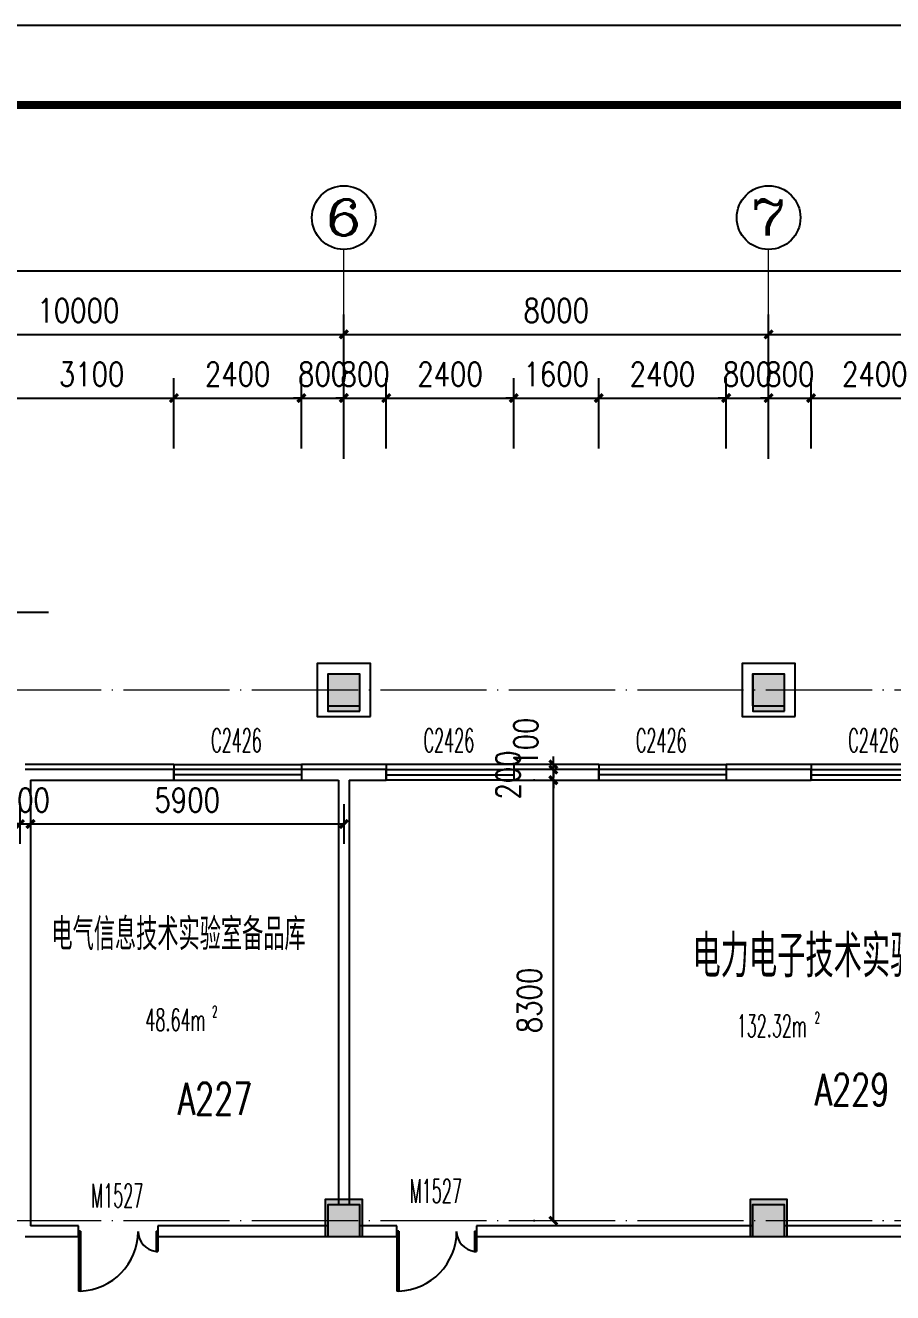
# Model space of a CAD drawing. Extents: x 1417642 to 3570900, y 124798 to 1191112.
# Drawn here: x 1471381 to 1487715, y 610014 to 633898 of the extents above; entities that cross this region are included whole.
import ezdxf
from ezdxf.enums import TextEntityAlignment as Align

# ---------------------------------------------------------------- set-up
doc = ezdxf.new("R2010")
doc.units = 0
doc.header["$LTSCALE"] = 1000
doc.header["$MEASUREMENT"] = 0
doc.linetypes.add('DOTE', pattern=[2.42, 2, -0.2, 0.02, -0.2])
doc.layers.get('0').update_dxf_attribs({"linetype": 'CONTINUOUS'})
doc.layers.get('Defpoints').update_dxf_attribs({"linetype": 'CONTINUOUS'})
for name, color, linetype in [('AXIS', 3, 'CONTINUOUS'), ('AXIS_TEXT', 7, 'CONTINUOUS'), ('colu', 2, 'CONTINUOUS'), ('COLUMN', 9, 'CONTINUOUS'), ('DIM_LEAD', 3, 'CONTINUOUS'), ('DOTE', 1, 'DOTE'), ('PUB_DIM', 3, 'CONTINUOUS'), ('PUB_HATCH', 8, 'CONTINUOUS'), ('PUB_TEXT', 40, 'CONTINUOUS'), ('PUB_TITLE', 4, 'CONTINUOUS'), ('SPACE', 7, 'CONTINUOUS'), ('SURFACE', 6, 'CONTINUOUS'), ('tiaozheng', 20, 'CONTINUOUS'), ('WALL', 4, 'CONTINUOUS'), ('WINDOW', 2, 'CONTINUOUS'), ('WINDOW_TEXT', 7, 'CONTINUOUS'), ('填充', 252, 'CONTINUOUS'), ('柱填充', 8, 'CONTINUOUS'), ('立面造型', 40, 'CONTINUOUS')]:
    doc.layers.add(name, color=color, linetype=linetype)
doc.styles.add('_TCH_AXIS', font='COMPLEX', dxfattribs={"bigfont": 'GBCBIG'})
doc.styles.add('_TCH_SPACE', font='ROMANS', dxfattribs={"width": 0.7, "height": 5, "bigfont": 'Z'})
doc.styles.add('_TCH_WINDOW', font='ROMANS.shx', dxfattribs={"width": 0.7, "height": 400, "bigfont": 'Z.shx'})
doc.styles.add('DIM_FONT', font='SIMPLEX.shx', dxfattribs={"width": 0.8})
doc.styles.add('Z', font='ROMANS', dxfattribs={"width": 0.7, "bigfont": 'Z'})
doc.dimstyles.new('DIMN150', dxfattribs={"dimscale": 1.5, "dimtxt": 300, "dimasz": 100, "dimexe": 250, "dimexo": 300, "dimgap": 150, "dimtad": 1, "dimdec": 0, "dimzin": 0, "dimdsep": 46, "dimtxsty": 'DIM_FONT', "dimblk": 'ARCHTICK', "dimcen": 0.09, "dimdle": 1.5, "dimclrt": 7, "dimazin": 2, "dimtfac": 1, "dimtdec": 0, "dimtix": 1, "dimtmove": 2, "dimatfit": 3, "dimldrblk": 'ARCHTICK', "dimfxl": 1, "dimtolj": 1, "dimtzin": 0, "dimarcsym": 0})

# ---------------------------------------------------------------- blocks, each defined once
blk = doc.blocks.new('896')
at = {"layer": '柱填充'}
h = blk.add_hatch(color=256, dxfattribs=at)
h.paths.add_polyline_path([(1580873, 568265), (1580873, 568965), (1580273, 568965), (1580273, 568265)])
h.paths.add_polyline_path([(1572873, 568265), (1572873, 568965), (1572273, 568965), (1572273, 568265)])
h.paths.add_polyline_path([(1564873, 568265), (1564873, 568965), (1564273, 568965), (1564273, 568265)])
h.paths.add_polyline_path([(1556873, 568265), (1556873, 568965), (1556273, 568965), (1556273, 568265)])
h.paths.add_polyline_path([(1546873, 568265), (1546873, 568965), (1546273, 568965), (1546273, 568265)])
h.paths.add_polyline_path([(1536873, 568265), (1536873, 568965), (1536273, 568965), (1536273, 568265)])
h.paths.add_polyline_path([(1533273, 568265), (1533273, 568965), (1532673, 568965), (1532673, 568265)])
h.paths.add_polyline_path([(1523273, 568365), (1523273, 568965), (1522673, 568965), (1522673, 568365)])
h.paths.add_polyline_path([(1590123, 558965), (1589423, 558965), (1589423, 558365), (1590123, 558365)])
h.paths.add_polyline_path([(1580923, 558365), (1580923, 559065), (1580223, 559065), (1580223, 558365)])
h.paths.add_polyline_path([(1572923, 558365), (1572923, 559065), (1572223, 559065), (1572223, 558365)])
h.paths.add_polyline_path([(1564923, 558365), (1564923, 559065), (1564223, 559065), (1564223, 558365)])
h.paths.add_polyline_path([(1556923, 558365), (1556923, 559065), (1556223, 559065), (1556223, 558365)])
h.paths.add_polyline_path([(1546923, 558365), (1546923, 559065), (1546223, 559065), (1546223, 558365)])
h.paths.add_polyline_path([(1536873, 558365), (1536873, 558965), (1536273, 558965), (1536273, 558365)])
h.paths.add_polyline_path([(1533273, 558365), (1533273, 558965), (1532673, 558965), (1532673, 558365)])
h.paths.add_polyline_path([(1523372, 558965), (1522672, 558965), (1522672, 558365), (1523372, 558365)])
h.paths.add_polyline_path([(1590123, 554765), (1590123, 555365), (1589523, 555365), (1589523, 554765)])
h.paths.add_polyline_path([(1580873, 554765), (1580873, 555365), (1580273, 555365), (1580273, 554765)])
h.paths.add_polyline_path([(1572873, 554765), (1572873, 555365), (1572273, 555365), (1572273, 554765)])
h.paths.add_polyline_path([(1564873, 554765), (1564873, 555365), (1564273, 555365), (1564273, 554765)])
h.paths.add_polyline_path([(1556873, 554765), (1556873, 555365), (1556273, 555365), (1556273, 554765)])
h.paths.add_polyline_path([(1546873, 554765), (1546873, 555365), (1546273, 555365), (1546273, 554765)])
h.paths.add_polyline_path([(1536873, 554765), (1536873, 555365), (1536273, 555365), (1536273, 554765)])
h.paths.add_polyline_path([(1533273, 554765), (1533273, 555365), (1532673, 555365), (1532673, 554765)])
h.paths.add_polyline_path([(1523372, 555365), (1522672, 555365), (1522672, 554765), (1523372, 554765)])
h.paths.add_polyline_path([(1590123, 546765), (1590123, 547365), (1589523, 547365), (1589523, 546765)])
h.paths.add_polyline_path([(1580873, 546765), (1580873, 547365), (1580273, 547365), (1580273, 546765)])
h.paths.add_polyline_path([(1572873, 546765), (1572873, 547365), (1572273, 547365), (1572273, 546765)])
h.paths.add_polyline_path([(1564873, 546765), (1564873, 547365), (1564273, 547365), (1564273, 546765)])
h.paths.add_polyline_path([(1556873, 546765), (1556873, 547365), (1556273, 547365), (1556273, 546765)])
h.paths.add_polyline_path([(1546873, 546715), (1546873, 547415), (1546173, 547415), (1546173, 546715)])
h.paths.add_polyline_path([(1536973, 546715), (1536973, 547415), (1536273, 547415), (1536273, 546715)])
h.paths.add_polyline_path([(1533273, 546715), (1533273, 547415), (1532573, 547415), (1532573, 546715)])
h.paths.add_polyline_path([(1523372, 547365), (1522672, 547365), (1522672, 546765), (1523372, 546765)])
h.paths.add_polyline_path([(1546873, 539365), (1546173, 539365), (1546173, 538765), (1546873, 538765)])
h.paths.add_polyline_path([(1536973, 538715), (1536973, 539415), (1536273, 539415), (1536273, 538715)])
h.paths.add_polyline_path([(1533273, 538715), (1533273, 539415), (1532573, 539415), (1532573, 538715)])
h.paths.add_polyline_path([(1523372, 539365), (1522672, 539365), (1522672, 538765), (1523372, 538765)])
h.paths.add_polyline_path([(1546873, 531365), (1546173, 531365), (1546173, 530765), (1546873, 530765)])
h.paths.add_polyline_path([(1536973, 530715), (1536973, 531415), (1536273, 531415), (1536273, 530715)])
h.paths.add_polyline_path([(1533273, 530715), (1533273, 531415), (1532573, 531415), (1532573, 530715)])
h.paths.add_polyline_path([(1523372, 531365), (1522672, 531365), (1522672, 530765), (1523372, 530765)])
h.paths.add_polyline_path([(1546873, 523365), (1546173, 523365), (1546173, 522765), (1546873, 522765)])
h.paths.add_polyline_path([(1536973, 522715), (1536973, 523415), (1536273, 523415), (1536273, 522715)])
h.paths.add_polyline_path([(1533273, 522715), (1533273, 523415), (1532573, 523415), (1532573, 522715)])
h.paths.add_polyline_path([(1523372, 523365), (1522672, 523365), (1522672, 522765), (1523372, 522765)])
h.paths.add_polyline_path([(1546873, 515365), (1546173, 515365), (1546173, 514765), (1546873, 514765)])
h.paths.add_polyline_path([(1536973, 514715), (1536973, 515415), (1536273, 515415), (1536273, 514715)])
h.paths.add_polyline_path([(1533273, 514715), (1533273, 515415), (1532573, 515415), (1532573, 514715)])
h.paths.add_polyline_path([(1523372, 515365), (1522672, 515365), (1522672, 514765), (1523372, 514765)])
h.paths.add_polyline_path([(1546873, 507365), (1546173, 507365), (1546173, 506765), (1546873, 506765)])
h.paths.add_polyline_path([(1536973, 506715), (1536973, 507415), (1536273, 507415), (1536273, 506715)])
h.paths.add_polyline_path([(1533273, 506715), (1533273, 507415), (1532573, 507415), (1532573, 506715)])
h.paths.add_polyline_path([(1523372, 507365), (1522672, 507365), (1522672, 506765), (1523372, 506765)])
h.paths.add_polyline_path([(1546873, 499365), (1546173, 499365), (1546173, 498765), (1546873, 498765)])
h.paths.add_polyline_path([(1536973, 498715), (1536973, 499415), (1536273, 499415), (1536273, 498715)])
h.paths.add_polyline_path([(1533273, 498715), (1533273, 499415), (1532573, 499415), (1532573, 498715)])
h.paths.add_polyline_path([(1523372, 499365), (1522672, 499365), (1522672, 498765), (1523372, 498765)])
h.paths.add_polyline_path([(1546873, 490765), (1546873, 491365), (1546273, 491365), (1546273, 490765)])
h.paths.add_polyline_path([(1536873, 490765), (1536873, 491365), (1536273, 491365), (1536273, 490765)])
h.paths.add_polyline_path([(1533273, 490765), (1533273, 491365), (1532673, 491365), (1532673, 490765)])
h.paths.add_polyline_path([(1523273, 490765), (1523273, 491365), (1522673, 491365), (1522673, 490765)])
at = {"layer": 'colu'}
for points in [[(1556873, 568265), (1556873, 568965), (1556273, 568965), (1556273, 568265)], [(1564873, 568265), (1564873, 568965), (1564273, 568965), (1564273, 568265)], [(1556923, 558365), (1556923, 559065), (1556223, 559065), (1556223, 558365)], [(1564923, 558365), (1564923, 559065), (1564223, 559065), (1564223, 558365)]]:
    blk.add_lwpolyline(points, close=True, dxfattribs=at)
blk = doc.blocks.new('_ArchTick')
at = {"color": 0, "linetype": 'ByBlock', "const_width": 0.4}
blk.add_lwpolyline([(-0.5, -0.5), (0.5, 0.5)], dxfattribs=at)
blk = doc.blocks.new('*D2506')
at = {"layer": 'Defpoints', "color": 0}
for p in [(1481325, 619671), (1481427, 619671), (1481427, 611371)]:
    blk.add_point(p, dxfattribs=at)
at = {"layer": 'PUB_DIM', "color": 0, "lineweight": -2}
for p, q in [((1480977, 619671), (1480950, 619671)), ((1481325, 611369), (1481325, 619673)), ((1480977, 611371), (1480950, 611371))]:
    blk.add_line(p, q, dxfattribs=at)
at = {"layer": 'PUB_DIM', "color": 0, "lineweight": -2, "xscale": 150, "yscale": 150, "zscale": 150}
for p, rotation in [((1481325, 619671), 90), ((1481325, 611371), 270)]:
    blk.add_blockref('_ArchTick', p, dxfattribs=dict(at, rotation=rotation))
at = {"layer": 'PUB_DIM', "color": 7, "insert": (1480875, 615521), "char_height": 450, "attachment_point": 5, "rotation": 90, "style": 'DIM_FONT'}
blk.add_mtext('\\A1;8300', dxfattribs=at)
blk = doc.blocks.new('*D2507')
at = {"layer": 'Defpoints', "color": 0}
for p in [(1481325, 619871), (1481427, 619871), (1481427, 619671)]:
    blk.add_point(p, dxfattribs=at)
at = {"layer": 'PUB_DIM', "color": 0, "lineweight": -2}
for p, q in [((1480977, 619871), (1480950, 619871)), ((1481325, 619871), (1481325, 620021)), ((1481325, 619671), (1481325, 619871)), ((1480977, 619671), (1480950, 619671)), ((1481325, 619671), (1481325, 619521))]:
    blk.add_line(p, q, dxfattribs=at)
at = {"layer": 'PUB_DIM', "color": 0, "lineweight": -2, "xscale": 150, "yscale": 150, "zscale": 150}
for p, rotation in [((1481325, 619871), 270), ((1481325, 619671), 90)]:
    blk.add_blockref('_ArchTick', p, dxfattribs=dict(at, rotation=rotation))
at = {"layer": 'PUB_DIM', "color": 7, "insert": (1480473, 619771), "char_height": 450, "attachment_point": 5, "rotation": 90, "style": 'DIM_FONT'}
blk.add_mtext('\\A1;200', dxfattribs=at)
blk = doc.blocks.new('*D2508')
at = {"layer": 'Defpoints', "color": 0}
for p in [(1481325, 619971), (1481427, 619971), (1481427, 619871)]:
    blk.add_point(p, dxfattribs=at)
at = {"layer": 'PUB_DIM', "color": 0, "lineweight": -2}
for p, q in [((1481325, 619971), (1481325, 620121)), ((1480977, 619971), (1480950, 619971)), ((1480977, 619871), (1480950, 619871)), ((1481325, 619871), (1481325, 619971)), ((1481325, 619871), (1481325, 619721))]:
    blk.add_line(p, q, dxfattribs=at)
at = {"layer": 'PUB_DIM', "color": 0, "lineweight": -2, "xscale": 150, "yscale": 150, "zscale": 150}
for p, rotation in [((1481325, 619971), 270), ((1481325, 619871), 90)]:
    blk.add_blockref('_ArchTick', p, dxfattribs=dict(at, rotation=rotation))
at = {"layer": 'PUB_DIM', "color": 7, "insert": (1480807, 620389), "char_height": 450, "attachment_point": 5, "rotation": 90, "style": 'DIM_FONT'}
blk.add_mtext('\\A1;100', dxfattribs=at)
blk = doc.blocks.new('*D2802')
at = {"layer": 'AXIS', "color": 0, "lineweight": -2}
for p, q in [((1443779, 626710), (1443779, 629649)), ((1588579, 626710), (1588579, 629649)), ((1443776, 629274), (1588581, 629274))]:
    blk.add_line(p, q, dxfattribs=at)
at = {"layer": 'Defpoints', "color": 0}
for p in [(1588579, 629274), (1443779, 626260), (1588579, 626260)]:
    blk.add_point(p, dxfattribs=at)
at = {"layer": 'AXIS', "color": 0, "lineweight": -2, "xscale": 150, "yscale": 150, "zscale": 150, "rotation": 180}
blk.add_blockref('_ArchTick', (1443779, 629274), dxfattribs=at)
at = {"layer": 'AXIS', "color": 0, "lineweight": -2, "xscale": 150, "yscale": 150, "zscale": 150}
blk.add_blockref('_ArchTick', (1588579, 629274), dxfattribs=at)
at = {"layer": 'AXIS', "color": 7, "insert": (1516179, 629724), "char_height": 450, "attachment_point": 5, "style": 'DIM_FONT'}
blk.add_mtext('\\A1;144800', dxfattribs=at)
blk = doc.blocks.new('*D2807')
at = {"layer": 'AXIS', "color": 0, "lineweight": -2}
for p, q in [((1467379, 625726), (1467379, 628449)), ((1477379, 625726), (1477379, 628449)), ((1467376, 628074), (1477381, 628074))]:
    blk.add_line(p, q, dxfattribs=at)
at = {"layer": 'Defpoints', "color": 0}
for p in [(1477379, 628074), (1467379, 625276), (1477379, 625276)]:
    blk.add_point(p, dxfattribs=at)
at = {"layer": 'AXIS', "color": 0, "lineweight": -2, "xscale": 150, "yscale": 150, "zscale": 150, "rotation": 180}
blk.add_blockref('_ArchTick', (1467379, 628074), dxfattribs=at)
at = {"layer": 'AXIS', "color": 0, "lineweight": -2, "xscale": 150, "yscale": 150, "zscale": 150}
blk.add_blockref('_ArchTick', (1477379, 628074), dxfattribs=at)
at = {"layer": 'AXIS', "color": 7, "insert": (1472379, 628524), "char_height": 450, "attachment_point": 5, "style": 'DIM_FONT'}
blk.add_mtext('\\A1;10000', dxfattribs=at)
blk = doc.blocks.new('*D2808')
at = {"layer": 'AXIS', "color": 0, "lineweight": -2}
for p, q in [((1477379, 625726), (1477379, 628449)), ((1485379, 625726), (1485379, 628449)), ((1477376, 628074), (1485381, 628074))]:
    blk.add_line(p, q, dxfattribs=at)
at = {"layer": 'Defpoints', "color": 0}
for p in [(1485379, 628074), (1477379, 625276), (1485379, 625276)]:
    blk.add_point(p, dxfattribs=at)
at = {"layer": 'AXIS', "color": 0, "lineweight": -2, "xscale": 150, "yscale": 150, "zscale": 150, "rotation": 180}
blk.add_blockref('_ArchTick', (1477379, 628074), dxfattribs=at)
at = {"layer": 'AXIS', "color": 0, "lineweight": -2, "xscale": 150, "yscale": 150, "zscale": 150}
blk.add_blockref('_ArchTick', (1485379, 628074), dxfattribs=at)
at = {"layer": 'AXIS', "color": 7, "insert": (1481379, 628524), "char_height": 450, "attachment_point": 5, "style": 'DIM_FONT'}
blk.add_mtext('\\A1;8000', dxfattribs=at)
blk = doc.blocks.new('*D2809')
at = {"layer": 'AXIS', "color": 0, "lineweight": -2}
for p, q in [((1485379, 625726), (1485379, 628449)), ((1493379, 625726), (1493379, 628449)), ((1485376, 628074), (1493381, 628074))]:
    blk.add_line(p, q, dxfattribs=at)
at = {"layer": 'Defpoints', "color": 0}
for p in [(1493379, 628074), (1485379, 625276), (1493379, 625276)]:
    blk.add_point(p, dxfattribs=at)
at = {"layer": 'AXIS', "color": 0, "lineweight": -2, "xscale": 150, "yscale": 150, "zscale": 150, "rotation": 180}
blk.add_blockref('_ArchTick', (1485379, 628074), dxfattribs=at)
at = {"layer": 'AXIS', "color": 0, "lineweight": -2, "xscale": 150, "yscale": 150, "zscale": 150}
blk.add_blockref('_ArchTick', (1493379, 628074), dxfattribs=at)
at = {"layer": 'AXIS', "color": 7, "insert": (1489379, 628524), "char_height": 450, "attachment_point": 5, "style": 'DIM_FONT'}
blk.add_mtext('\\A1;8000', dxfattribs=at)
blk = doc.blocks.new('*D2924')
at = {"layer": 'Defpoints', "color": 0}
for p in [(1474179, 626874), (1471079, 625473), (1474179, 625473)]:
    blk.add_point(p, dxfattribs=at)
at = {"layer": 'PUB_DIM', "color": 0, "lineweight": -2}
for p, q in [((1471079, 625923), (1471079, 627249)), ((1474179, 625923), (1474179, 627249)), ((1471076, 626874), (1474181, 626874))]:
    blk.add_line(p, q, dxfattribs=at)
at = {"layer": 'PUB_DIM', "color": 0, "lineweight": -2, "xscale": 150, "yscale": 150, "zscale": 150, "rotation": 180}
blk.add_blockref('_ArchTick', (1471079, 626874), dxfattribs=at)
at = {"layer": 'PUB_DIM', "color": 0, "lineweight": -2, "xscale": 150, "yscale": 150, "zscale": 150}
blk.add_blockref('_ArchTick', (1474179, 626874), dxfattribs=at)
at = {"layer": 'PUB_DIM', "color": 7, "insert": (1472629, 627324), "char_height": 450, "attachment_point": 5, "style": 'DIM_FONT'}
blk.add_mtext('\\A1;3100', dxfattribs=at)
blk = doc.blocks.new('*D2925')
at = {"layer": 'Defpoints', "color": 0}
for p in [(1476579, 626874), (1474179, 625473), (1476579, 625473)]:
    blk.add_point(p, dxfattribs=at)
at = {"layer": 'PUB_DIM', "color": 0, "lineweight": -2}
for p, q in [((1474179, 625923), (1474179, 627249)), ((1476579, 625923), (1476579, 627249)), ((1474176, 626874), (1476581, 626874))]:
    blk.add_line(p, q, dxfattribs=at)
at = {"layer": 'PUB_DIM', "color": 0, "lineweight": -2, "xscale": 150, "yscale": 150, "zscale": 150, "rotation": 180}
blk.add_blockref('_ArchTick', (1474179, 626874), dxfattribs=at)
at = {"layer": 'PUB_DIM', "color": 0, "lineweight": -2, "xscale": 150, "yscale": 150, "zscale": 150}
blk.add_blockref('_ArchTick', (1476579, 626874), dxfattribs=at)
at = {"layer": 'PUB_DIM', "color": 7, "insert": (1475379, 627324), "char_height": 450, "attachment_point": 5, "style": 'DIM_FONT'}
blk.add_mtext('\\A1;2400', dxfattribs=at)
blk = doc.blocks.new('*D2926')
at = {"layer": 'Defpoints', "color": 0}
for p in [(1477379, 626874), (1476579, 625473), (1477379, 625473)]:
    blk.add_point(p, dxfattribs=at)
at = {"layer": 'PUB_DIM', "color": 0, "lineweight": -2}
for p, q in [((1476579, 625923), (1476579, 627249)), ((1477379, 625923), (1477379, 627249)), ((1476579, 626874), (1476429, 626874)), ((1476579, 626874), (1477379, 626874)), ((1477379, 626874), (1477529, 626874))]:
    blk.add_line(p, q, dxfattribs=at)
at = {"layer": 'PUB_DIM', "color": 0, "lineweight": -2, "xscale": 150, "yscale": 150, "zscale": 150}
blk.add_blockref('_ArchTick', (1476579, 626874), dxfattribs=at)
at = {"layer": 'PUB_DIM', "color": 0, "lineweight": -2, "xscale": 150, "yscale": 150, "zscale": 150, "rotation": 180}
blk.add_blockref('_ArchTick', (1477379, 626874), dxfattribs=at)
at = {"layer": 'PUB_DIM', "color": 7, "insert": (1476979, 627324), "char_height": 450, "attachment_point": 5, "style": 'DIM_FONT'}
blk.add_mtext('\\A1;800', dxfattribs=at)
blk = doc.blocks.new('*D2927')
at = {"layer": 'Defpoints', "color": 0}
for p in [(1478179, 626874), (1477379, 625473), (1478179, 625473)]:
    blk.add_point(p, dxfattribs=at)
at = {"layer": 'PUB_DIM', "color": 0, "lineweight": -2}
for p, q in [((1477379, 625923), (1477379, 627249)), ((1478179, 625923), (1478179, 627249)), ((1477379, 626874), (1477229, 626874)), ((1477379, 626874), (1478179, 626874)), ((1478179, 626874), (1478329, 626874))]:
    blk.add_line(p, q, dxfattribs=at)
at = {"layer": 'PUB_DIM', "color": 0, "lineweight": -2, "xscale": 150, "yscale": 150, "zscale": 150}
blk.add_blockref('_ArchTick', (1477379, 626874), dxfattribs=at)
at = {"layer": 'PUB_DIM', "color": 0, "lineweight": -2, "xscale": 150, "yscale": 150, "zscale": 150, "rotation": 180}
blk.add_blockref('_ArchTick', (1478179, 626874), dxfattribs=at)
at = {"layer": 'PUB_DIM', "color": 7, "insert": (1477779, 627324), "char_height": 450, "attachment_point": 5, "style": 'DIM_FONT'}
blk.add_mtext('\\A1;800', dxfattribs=at)
blk = doc.blocks.new('*D2928')
at = {"layer": 'Defpoints', "color": 0}
for p in [(1480579, 626874), (1478179, 625473), (1480579, 625473)]:
    blk.add_point(p, dxfattribs=at)
at = {"layer": 'PUB_DIM', "color": 0, "lineweight": -2}
for p, q in [((1478179, 625923), (1478179, 627249)), ((1480579, 625923), (1480579, 627249)), ((1478176, 626874), (1480581, 626874))]:
    blk.add_line(p, q, dxfattribs=at)
at = {"layer": 'PUB_DIM', "color": 0, "lineweight": -2, "xscale": 150, "yscale": 150, "zscale": 150, "rotation": 180}
blk.add_blockref('_ArchTick', (1478179, 626874), dxfattribs=at)
at = {"layer": 'PUB_DIM', "color": 0, "lineweight": -2, "xscale": 150, "yscale": 150, "zscale": 150}
blk.add_blockref('_ArchTick', (1480579, 626874), dxfattribs=at)
at = {"layer": 'PUB_DIM', "color": 7, "insert": (1479379, 627324), "char_height": 450, "attachment_point": 5, "style": 'DIM_FONT'}
blk.add_mtext('\\A1;2400', dxfattribs=at)
blk = doc.blocks.new('*D2929')
at = {"layer": 'Defpoints', "color": 0}
for p in [(1482179, 626874), (1480579, 625473), (1482179, 625473)]:
    blk.add_point(p, dxfattribs=at)
at = {"layer": 'PUB_DIM', "color": 0, "lineweight": -2}
for p, q in [((1480579, 625923), (1480579, 627249)), ((1482179, 625923), (1482179, 627249)), ((1480579, 626874), (1480429, 626874)), ((1480579, 626874), (1482179, 626874)), ((1482179, 626874), (1482329, 626874))]:
    blk.add_line(p, q, dxfattribs=at)
at = {"layer": 'PUB_DIM', "color": 0, "lineweight": -2, "xscale": 150, "yscale": 150, "zscale": 150}
blk.add_blockref('_ArchTick', (1480579, 626874), dxfattribs=at)
at = {"layer": 'PUB_DIM', "color": 0, "lineweight": -2, "xscale": 150, "yscale": 150, "zscale": 150, "rotation": 180}
blk.add_blockref('_ArchTick', (1482179, 626874), dxfattribs=at)
at = {"layer": 'PUB_DIM', "color": 7, "insert": (1481379, 627324), "char_height": 450, "attachment_point": 5, "style": 'DIM_FONT'}
blk.add_mtext('\\A1;1600', dxfattribs=at)
blk = doc.blocks.new('*D2930')
at = {"layer": 'Defpoints', "color": 0}
for p in [(1484579, 626874), (1482179, 625473), (1484579, 625473)]:
    blk.add_point(p, dxfattribs=at)
at = {"layer": 'PUB_DIM', "color": 0, "lineweight": -2}
for p, q in [((1482179, 625923), (1482179, 627249)), ((1484579, 625923), (1484579, 627249)), ((1482176, 626874), (1484581, 626874))]:
    blk.add_line(p, q, dxfattribs=at)
at = {"layer": 'PUB_DIM', "color": 0, "lineweight": -2, "xscale": 150, "yscale": 150, "zscale": 150, "rotation": 180}
blk.add_blockref('_ArchTick', (1482179, 626874), dxfattribs=at)
at = {"layer": 'PUB_DIM', "color": 0, "lineweight": -2, "xscale": 150, "yscale": 150, "zscale": 150}
blk.add_blockref('_ArchTick', (1484579, 626874), dxfattribs=at)
at = {"layer": 'PUB_DIM', "color": 7, "insert": (1483379, 627324), "char_height": 450, "attachment_point": 5, "style": 'DIM_FONT'}
blk.add_mtext('\\A1;2400', dxfattribs=at)
blk = doc.blocks.new('*D2931')
at = {"layer": 'Defpoints', "color": 0}
for p in [(1485379, 626874), (1484579, 625473), (1485379, 625473)]:
    blk.add_point(p, dxfattribs=at)
at = {"layer": 'PUB_DIM', "color": 0, "lineweight": -2}
for p, q in [((1484579, 625923), (1484579, 627249)), ((1485379, 625923), (1485379, 627249)), ((1484579, 626874), (1484429, 626874)), ((1484579, 626874), (1485379, 626874)), ((1485379, 626874), (1485529, 626874))]:
    blk.add_line(p, q, dxfattribs=at)
at = {"layer": 'PUB_DIM', "color": 0, "lineweight": -2, "xscale": 150, "yscale": 150, "zscale": 150}
blk.add_blockref('_ArchTick', (1484579, 626874), dxfattribs=at)
at = {"layer": 'PUB_DIM', "color": 0, "lineweight": -2, "xscale": 150, "yscale": 150, "zscale": 150, "rotation": 180}
blk.add_blockref('_ArchTick', (1485379, 626874), dxfattribs=at)
at = {"layer": 'PUB_DIM', "color": 7, "insert": (1484979, 627324), "char_height": 450, "attachment_point": 5, "style": 'DIM_FONT'}
blk.add_mtext('\\A1;800', dxfattribs=at)
blk = doc.blocks.new('*D2932')
at = {"layer": 'Defpoints', "color": 0}
for p in [(1486179, 626874), (1485379, 625473), (1486179, 625473)]:
    blk.add_point(p, dxfattribs=at)
at = {"layer": 'PUB_DIM', "color": 0, "lineweight": -2}
for p, q in [((1485379, 625923), (1485379, 627249)), ((1486179, 625923), (1486179, 627249)), ((1485379, 626874), (1485229, 626874)), ((1485379, 626874), (1486179, 626874)), ((1486179, 626874), (1486329, 626874))]:
    blk.add_line(p, q, dxfattribs=at)
at = {"layer": 'PUB_DIM', "color": 0, "lineweight": -2, "xscale": 150, "yscale": 150, "zscale": 150}
blk.add_blockref('_ArchTick', (1485379, 626874), dxfattribs=at)
at = {"layer": 'PUB_DIM', "color": 0, "lineweight": -2, "xscale": 150, "yscale": 150, "zscale": 150, "rotation": 180}
blk.add_blockref('_ArchTick', (1486179, 626874), dxfattribs=at)
at = {"layer": 'PUB_DIM', "color": 7, "insert": (1485779, 627324), "char_height": 450, "attachment_point": 5, "style": 'DIM_FONT'}
blk.add_mtext('\\A1;800', dxfattribs=at)
blk = doc.blocks.new('*D2933')
at = {"layer": 'Defpoints', "color": 0}
for p in [(1488579, 626874), (1486179, 625473), (1488579, 625473)]:
    blk.add_point(p, dxfattribs=at)
at = {"layer": 'PUB_DIM', "color": 0, "lineweight": -2}
for p, q in [((1486179, 625923), (1486179, 627249)), ((1488579, 625923), (1488579, 627249)), ((1486176, 626874), (1488581, 626874))]:
    blk.add_line(p, q, dxfattribs=at)
at = {"layer": 'PUB_DIM', "color": 0, "lineweight": -2, "xscale": 150, "yscale": 150, "zscale": 150, "rotation": 180}
blk.add_blockref('_ArchTick', (1486179, 626874), dxfattribs=at)
at = {"layer": 'PUB_DIM', "color": 0, "lineweight": -2, "xscale": 150, "yscale": 150, "zscale": 150}
blk.add_blockref('_ArchTick', (1488579, 626874), dxfattribs=at)
at = {"layer": 'PUB_DIM', "color": 7, "insert": (1487379, 627324), "char_height": 450, "attachment_point": 5, "style": 'DIM_FONT'}
blk.add_mtext('\\A1;2400', dxfattribs=at)
blk = doc.blocks.new('*D3035')
at = {"layer": 'Defpoints', "color": 0}
for p in [(1471279, 619671), (1471479, 619671), (1471479, 618847)]:
    blk.add_point(p, dxfattribs=at)
at = {"layer": 'PUB_DIM', "color": 0, "lineweight": -2}
for p, q in [((1471279, 619221), (1471279, 618472)), ((1471479, 619221), (1471479, 618472)), ((1471279, 618847), (1471129, 618847)), ((1471279, 618847), (1471479, 618847)), ((1471479, 618847), (1471629, 618847))]:
    blk.add_line(p, q, dxfattribs=at)
at = {"layer": 'PUB_DIM', "color": 0, "lineweight": -2, "xscale": 150, "yscale": 150, "zscale": 150}
blk.add_blockref('_ArchTick', (1471279, 618847), dxfattribs=at)
at = {"layer": 'PUB_DIM', "color": 0, "lineweight": -2, "xscale": 150, "yscale": 150, "zscale": 150, "rotation": 180}
blk.add_blockref('_ArchTick', (1471479, 618847), dxfattribs=at)
at = {"layer": 'PUB_DIM', "color": 7, "insert": (1471379, 619297), "char_height": 450, "attachment_point": 5, "style": 'DIM_FONT'}
blk.add_mtext('\\A1;200', dxfattribs=at)
blk = doc.blocks.new('*D3036')
at = {"layer": 'Defpoints', "color": 0}
for p in [(1471479, 619671), (1477379, 619671), (1477379, 618847)]:
    blk.add_point(p, dxfattribs=at)
at = {"layer": 'PUB_DIM', "color": 0, "lineweight": -2}
for p, q in [((1471479, 619221), (1471479, 618472)), ((1477379, 619221), (1477379, 618472)), ((1471476, 618847), (1477381, 618847))]:
    blk.add_line(p, q, dxfattribs=at)
at = {"layer": 'PUB_DIM', "color": 0, "lineweight": -2, "xscale": 150, "yscale": 150, "zscale": 150, "rotation": 180}
blk.add_blockref('_ArchTick', (1471479, 618847), dxfattribs=at)
at = {"layer": 'PUB_DIM', "color": 0, "lineweight": -2, "xscale": 150, "yscale": 150, "zscale": 150}
blk.add_blockref('_ArchTick', (1477379, 618847), dxfattribs=at)
at = {"layer": 'PUB_DIM', "color": 7, "insert": (1474429, 619297), "char_height": 450, "attachment_point": 5, "style": 'DIM_FONT'}
blk.add_mtext('\\A1;5900', dxfattribs=at)
blk = doc.blocks.new('_FZH')
blk.add_lwpolyline([(-0.5, -0.5), (0.5, -0.5), (0.5, 0.5), (-0.5, 0.5)], close=True)
at = {"layer": 'PUB_HATCH'}
blk.add_solid([(-0.5, -0.5), (0.5, -0.5), (-0.5, 0.5), (0.5, 0.5)], dxfattribs=at)
blk = doc.blocks.new('$DorLib2D$00000225')
at = {"color": 0}
for p, q in [((0.475, -0.001), (0.475, 0.752)), ((0.475, 0.752), (0.5, 0.752)), ((0.5, -0.001), (0.5, 0.752)), ((-0.5, 0), (-0.5, 0.252)), ((-0.475, 0.252), (-0.5, 0.252)), ((-0.475, 0), (-0.475, 0.252)), ((-0.475, 0), (-0.5, 0)), ((0.475, -0.001), (0.5, -0.001))]:
    blk.add_line(p, q, dxfattribs=at)
for centre, radius, start, end in [((0.505, -0.002), 0.755, 92.2493, 179.7238), ((-0.501, 0.003), 0.251, 359.7899, 84.0974)]:
    blk.add_arc(centre, radius, start, end, dxfattribs=at)
blk = doc.blocks.new('$TCHSYS$WIN2D')
for p, q in [((-0.5, 0.5), (0.5, 0.5)), ((-0.5, 0.5), (-0.5, -0.5)), ((0.5, 0.5), (0.5, -0.5)), ((0.5, 0.1667), (-0.5, 0.1667)), ((0.5, -0.1667), (-0.5, -0.1667)), ((-0.5, -0.5), (0.5, -0.5))]:
    blk.add_line(p, q)

msp = doc.modelspace()

# ---------------------------------------------------------------- linework, layer by layer
at = {"layer": 'AXIS', "lineweight": 0}
for p, q in [((1477378.7, 627057.7, 0), (1477378.7, 629674.2, 0)), ((1485378.7, 627057.7, 0), (1485378.7, 629674.2, 0))]:
    msp.add_line(p, q, dxfattribs=at)
at = {"layer": 'AXIS'}
for centre in [(1477378.7, 630274.2), (1485378.7, 630274.2)]:
    msp.add_circle(centre, 600, dxfattribs=at)
at = {"layer": 'DIM_LEAD', "color": 2}
msp.add_line((1469253.1, 622838.3, 0), (1471818.3, 622838.3, 0), dxfattribs=at)
at = {"layer": 'DOTE', "lineweight": 0, "elevation": 0}
for points in [[(1596227.1, 621370.9), (1432052.3, 621370.9)], [(1596227.1, 611370.9), (1432052.3, 611370.9)]]:
    msp.add_lwpolyline(points, dxfattribs=at)
at = {"layer": 'PUB_TITLE'}
msp.add_lwpolyline([(1417642.3, 507748.4), (1618342.3, 507748.4), (1618342.3, 633898.4), (1417642.3, 633898.4)], close=True, dxfattribs=at)
at = {"layer": 'PUB_TITLE', "const_width": 150}
msp.add_lwpolyline([(1421392.3, 509248.4), (1616842.3, 509248.4), (1616842.3, 632398.4), (1421392.3, 632398.4)], close=True, dxfattribs=at)
at = {"layer": 'SURFACE'}
for p, q in [((1474178.7, 619970.9), (1471378.7, 619970.9)), ((1474178.7, 619970.9), (1474178.7, 619870.9)), ((1476578.7, 619970.9), (1476578.7, 619870.9)), ((1477378.7, 619970.9), (1476578.7, 619970.9)), ((1478178.7, 619970.9), (1477378.7, 619970.9)), ((1478178.7, 619970.9), (1478178.7, 619870.9)), ((1480578.7, 619970.9), (1480578.7, 619870.9)), ((1482178.7, 619970.9), (1480578.7, 619970.9)), ((1482178.7, 619970.9), (1482178.7, 619870.9)), ((1484578.7, 619970.9), (1484578.7, 619870.9)), ((1486178.7, 619970.9), (1484578.7, 619970.9)), ((1486178.7, 619970.9), (1486178.7, 619870.9))]:
    msp.add_line(p, q, dxfattribs=at)
at = {"layer": 'WALL'}
for p, q in [((1474178.7, 619870.9), (1471378.7, 619870.9)), ((1474178.7, 619670.9), (1474178.7, 619870.9)), ((1477378.7, 619870.9), (1476578.7, 619870.9)), ((1476578.7, 619870.9), (1476578.7, 619670.9)), ((1478178.7, 619870.9), (1477378.7, 619870.9)), ((1478178.7, 619670.9), (1478178.7, 619870.9)), ((1482178.7, 619870.9), (1480578.7, 619870.9)), ((1480578.7, 619870.9), (1480578.7, 619670.9)), ((1482178.7, 619670.9), (1482178.7, 619870.9)), ((1486178.7, 619870.9), (1484578.7, 619870.9)), ((1484578.7, 619870.9), (1484578.7, 619670.9)), ((1486178.7, 619670.9), (1486178.7, 619870.9)), ((1471478.7, 619670.9), (1471478.7, 611270.9)), ((1471478.7, 619670.9), (1474178.7, 619670.9)), ((1476578.7, 619670.9), (1477278.7, 619670.9)), ((1477278.7, 619670.9), (1477278.7, 611670.9)), ((1477478.7, 619670.9), (1478178.7, 619670.9)), ((1477478.7, 619670.9), (1477478.7, 611670.9)), ((1480578.7, 619670.9), (1482178.7, 619670.9)), ((1484578.7, 619670.9), (1486178.7, 619670.9)), ((1472378.7, 611270.9), (1471478.7, 611270.9)), ((1472378.7, 611070.9), (1472378.7, 611270.9)), ((1477078.7, 611270.9), (1473878.7, 611270.9)), ((1473878.7, 611270.9), (1473878.7, 611070.9)), ((1478378.7, 611270.9), (1477678.7, 611270.9)), ((1478378.7, 611070.9), (1478378.7, 611270.9)), ((1485078.7, 611270.9), (1479878.7, 611270.9)), ((1479878.7, 611270.9), (1479878.7, 611070.9)), ((1490378.7, 611270.9), (1485678.7, 611270.9)), ((1471378.7, 611070.9), (1472378.7, 611070.9)), ((1473878.7, 611070.9), (1477078.7, 611070.9)), ((1477678.7, 611070.9), (1478378.7, 611070.9)), ((1479878.7, 611070.9), (1485078.7, 611070.9)), ((1485678.7, 611070.9), (1490378.7, 611070.9))]:
    msp.add_line(p, q, dxfattribs=at)
at = {"layer": '立面造型', "elevation": 0}
for points in [[(1477878.7, 620870.5), (1477878.7, 621870.5), (1476878.7, 621870.5), (1476878.7, 620870.5)], [(1485878.7, 620870.5), (1485878.7, 621870.5), (1484878.7, 621870.5), (1484878.7, 620870.5)]]:
    msp.add_lwpolyline(points, close=True, dxfattribs=at)

# ---------------------------------------------------------------- block references
at = {"layer": 'COLUMN', "lineweight": 0, "xscale": 600, "yscale": 600, "zscale": 600}
for p in [(1477378.7, 621370.9, 0), (1485378.7, 621370.9, 0), (1477378.7, 611370.9, 0), (1485378.7, 611370.9, 0)]:
    msp.add_blockref('_FZH', p, dxfattribs=at)
at = {"layer": 'tiaozheng'}
msp.add_blockref('896', (-79194.1, 52705.8, 0), dxfattribs=at)
at = {"layer": 'WINDOW', "color": 2}
ref = msp.add_blockref('$TCHSYS$WIN2D', (1475378.7, 619820.9), dxfattribs=dict(at, xscale=-2400, yscale=-300, zscale=-2400, rotation=180.00000000001))
ref.add_attrib('A', 'C2426', (1474879.9, 620198.5), dxfattribs={"layer": 'WINDOW_TEXT', "color": 2, "height": 446.25, "style": '_TCH_WINDOW', "width": 0.494118})
ref = msp.add_blockref('$TCHSYS$WIN2D', (1479378.7, 619820.9), dxfattribs=dict(at, xscale=2400, yscale=-300, zscale=2400, rotation=180.0000000000046))
ref.add_attrib('A', 'C2426', (1478879.9, 620198.5), dxfattribs={"layer": 'WINDOW_TEXT', "color": 2, "height": 446.25, "style": '_TCH_WINDOW', "width": 0.494118})
ref = msp.add_blockref('$TCHSYS$WIN2D', (1483378.7, 619820.9), dxfattribs=dict(at, xscale=-2400, yscale=-300, zscale=-2400, rotation=180.0000000000046))
ref.add_attrib('A', 'C2426', (1482879.9, 620198.5), dxfattribs={"layer": 'WINDOW_TEXT', "color": 2, "height": 446.25, "style": '_TCH_WINDOW', "width": 0.494118})
ref = msp.add_blockref('$TCHSYS$WIN2D', (1487378.7, 619820.9), dxfattribs=dict(at, xscale=2400, yscale=-300, zscale=2400, rotation=180.0000000000046))
ref.add_attrib('A', 'C2426', (1486879.9, 620198.5), dxfattribs={"layer": 'WINDOW_TEXT', "color": 2, "height": 446.25, "style": '_TCH_WINDOW', "width": 0.494118})
at = {"layer": 'WINDOW', "lineweight": 0}
ref = msp.add_blockref('$DorLib2D$00000225', (1479128.7, 611170.9), dxfattribs=dict(at, xscale=1500, yscale=1500, zscale=1500, rotation=180))
ref.add_attrib('A', 'M1527', (1478619.4, 611705.3), dxfattribs={"layer": 'WINDOW_TEXT', "lineweight": 0, "height": 446.25, "style": '_TCH_WINDOW', "width": 0.494118})
ref = msp.add_blockref('$DorLib2D$00000225', (1473128.7, 611170.9), dxfattribs=dict(at, xscale=1500, yscale=1500, zscale=1500, rotation=180))
ref.add_attrib('A', 'M1527', (1472619.4, 611621.7), dxfattribs={"layer": 'WINDOW_TEXT', "lineweight": 0, "height": 446.25, "style": '_TCH_WINDOW', "width": 0.494118})

# ---------------------------------------------------------------- texts
at = {"layer": 'AXIS_TEXT', "style": '_TCH_AXIS', "width": 1.5}
for s, p, p2 in [('6', (1477039.3, 629934.8), (1477718.1, 629934.8)), ('7', (1485039.3, 629934.8), (1485718.1, 629934.8))]:
    msp.add_text(s, height=678.8, dxfattribs=at).set_placement(p, p2, align=Align.FIT)
at = {"layer": 'PUB_TEXT', "color": 1, "lineweight": 60, "style": 'Z', "width": 0.7}
for s, p in [('A229', (1486250.1, 613538.9)), ('A227', (1474253.4, 613368.8))]:
    msp.add_text(s, height=600, dxfattribs=at).set_placement(p)
at = {"layer": 'SPACE', "style": '_TCH_SPACE', "width": 0.525}
for s, height, p in [('48.64m', 420, (1473641.7, 614946.4, 0)), ('2', 210, (1474901.7, 615208.9, 0)), ('2', 210, (1486248.4, 615094.6, 0)), ('132.32m', 420, (1484778.4, 614832.1, 0))]:
    msp.add_text(s, height=height, dxfattribs=at).set_placement(p)
at = {"layer": '填充', "char_height": 800, "width": 7440.035, "attachment_point": 2, "style": '_TCH_WINDOW'}
for s, insert in [('{\\H0.75x;\\C2; 电气信息技术实验室备品库}', (1474121.3, 617069.4)), ('{\\C2;电力电子技术实验室}', (1486338.6, 616756.3))]:
    msp.add_mtext(s, dxfattribs=dict(at, insert=insert))

# ---------------------------------------------------------------- dimensions: what is measured, and where the dimension line sits
at = {"layer": 'AXIS'}
for p1, p2, distance, picture, middle in [((1443778.7, 626260.2), (1588578.7, 626260.2), 3013.9, '*D2802', (1516178.7, 629724.2)), ((1467378.7, 625276.3), (1477378.7, 625276.3), 2797.8, '*D2807', (1472378.7, 628524.2)), ((1477378.7, 625276.3), (1485378.7, 625276.3), 2797.8, '*D2808', (1481378.7, 628524.2)), ((1485378.7, 625276.3), (1493378.7, 625276.3), 2797.8, '*D2809', (1489378.7, 628524.2))]:
    dim = msp.add_aligned_dim(p1=p1, p2=p2, distance=distance, dimstyle='DIMN150', dxfattribs=at)
    dim.commit()
    dim.dimension.update_dxf_attribs({"geometry": picture, "text_midpoint": middle})
at = {"layer": 'PUB_DIM'}
for p1, p2, distance, picture, middle in [((1471078.7, 625472.7), (1474178.7, 625472.7), 1401.5, '*D2924', (1472628.7, 627324.2)), ((1474178.7, 625472.7), (1476578.7, 625472.7), 1401.5, '*D2925', (1475378.7, 627324.2)), ((1476578.7, 625472.7), (1477378.7, 625472.7), 1401.5, '*D2926', (1476978.7, 627324.2)), ((1477378.7, 625472.7), (1478178.7, 625472.7), 1401.5, '*D2927', (1477778.7, 627324.2)), ((1478178.7, 625472.7), (1480578.7, 625472.7), 1401.5, '*D2928', (1479378.7, 627324.2)), ((1480578.7, 625472.7), (1482178.7, 625472.7), 1401.5, '*D2929', (1481378.7, 627324.2)), ((1482178.7, 625472.7), (1484578.7, 625472.7), 1401.5, '*D2930', (1483378.7, 627324.2)), ((1484578.7, 625472.7), (1485378.7, 625472.7), 1401.5, '*D2931', (1484978.7, 627324.2)), ((1485378.7, 625472.7), (1486178.7, 625472.7), 1401.5, '*D2932', (1485778.7, 627324.2)), ((1486178.7, 625472.7), (1488578.7, 625472.7), 1401.5, '*D2933', (1487378.7, 627324.2)), ((1471278.7, 619670.9), (1471478.7, 619670.9), -824.2, '*D3035', (1471378.7, 619296.7)), ((1471478.7, 619670.9), (1477378.7, 619670.9), -824.2, '*D3036', (1474428.7, 619296.7)), ((1481427, 611370.9), (1481427, 619670.9), 102.3, '*D2506', (1480874.7, 615520.9))]:
    dim = msp.add_aligned_dim(p1=p1, p2=p2, distance=distance, dimstyle='DIMN150', dxfattribs=at)
    dim.commit()
    dim.dimension.update_dxf_attribs({"geometry": picture, "text_midpoint": middle})
for base, p1, p2, picture, middle in [((1481324.7, 619970.9), (1481427, 619870.9), (1481427, 619970.9), '*D2508', (1480807.2, 620388.6)), ((1481324.7, 619870.9), (1481427, 619670.9), (1481427, 619870.9), '*D2507', (1480473.4, 619770.9))]:
    dim = msp.add_linear_dim(base=base, p1=p1, p2=p2, angle=90, dimstyle='DIMN150', dxfattribs=at)
    dim.commit()
    dim.dimension.update_dxf_attribs({"geometry": picture, "text_midpoint": middle, "dimtype": 129})

doc.saveas('drawing.dxf')
